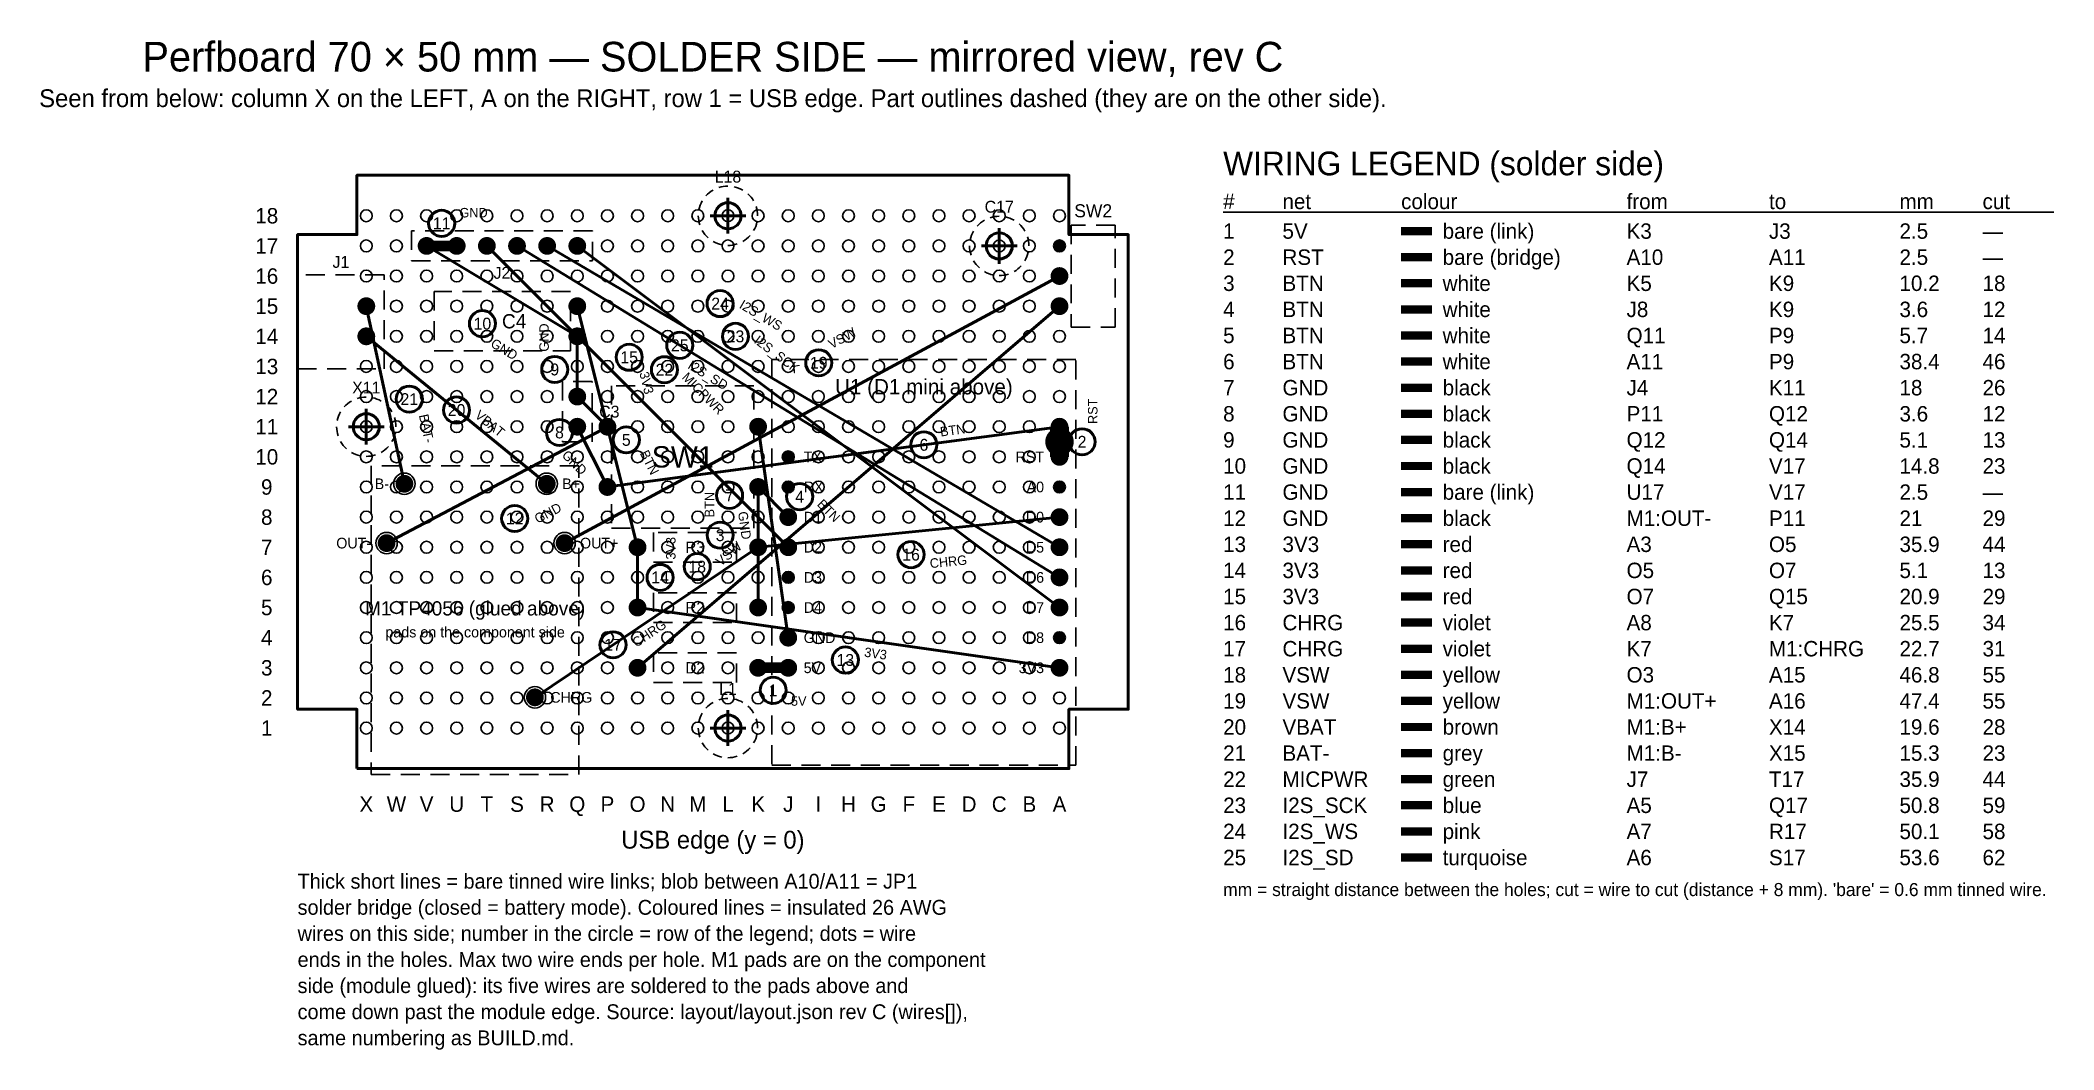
# Model space of a CAD drawing. Header units: millimetres. Extents: x -22 to 148, y -24 to 61.
import ezdxf
from ezdxf.enums import TextEntityAlignment as Align

# ---------------------------------------------------------------- set-up
doc = ezdxf.new("R2010")
doc.units = ezdxf.units.MM
doc.layers.add('board', color=7, linetype='Continuous', lineweight=50)
doc.layers.add('w-black', color=7, linetype='Continuous', lineweight=50)
for name, color, linetype, true_color in [('grid-labels', 252, 'Continuous', 0x969696), ('holes', 8, 'Continuous', 0x808080), ('leads', 252, 'Continuous', 0x969696), ('notes', 140, 'Continuous', 0x00aae6), ('outlines', 142, 'Continuous', 0x008cbe), ('pads', 30, 'Continuous', 0xff8c00), ('refdes', 140, 'Continuous', 0x00aae6), ('standoff', 191, 'Continuous', 0xc85adc)]:
    doc.layers.add(name, color=color, linetype=linetype, true_color=true_color)
for name, color, linetype, lineweight, true_color in [('w-bare', 31, 'Continuous', 50, 0xd7b978), ('w-blue', 150, 'Continuous', 50, 0x3c78ff), ('w-brown', 32, 'Continuous', 50, 0xa55f1e), ('w-green', 102, 'Continuous', 50, 0x00be3c), ('w-grey', 8, 'Continuous', 50, 0x808080), ('w-pink', 231, 'Continuous', 50, 0xff69b4), ('w-red', 20, 'Continuous', 50, 0xe62828), ('w-turquoise', 120, 'Continuous', 50, 0x00cdcd), ('w-violet', 213, 'Continuous', 50, 0xa546dc), ('w-white', 9, 'Continuous', 50, 0xb9b9b9), ('w-yellow', 40, 'Continuous', 50, 0xe6c800)]:
    doc.layers.add(name, color=color, linetype=linetype, lineweight=lineweight, true_color=true_color)

msp = doc.modelspace()

# ---------------------------------------------------------------- linework, layer by layer
at = {"layer": 'board'}
for p, q in [((36.27, 45.09), (36.27, 48.09)), ((34.77, 46.59), (37.77, 46.59)), ((59.13, 42.55), (59.13, 45.55)), ((57.63, 44.05), (60.63, 44.05)), ((5.79, 27.31), (5.79, 30.31)), ((4.29, 28.81), (7.29, 28.81)), ((34.77, 3.41), (37.77, 3.41)), ((36.27, 1.91), (36.27, 4.91))]:
    msp.add_line(p, q, dxfattribs=at)
msp.add_lwpolyline([(5, 0), (65, 0), (65, 5), (70, 5), (70, 45), (65, 45), (65, 50), (5, 50), (5, 45), (0, 45), (0, 5), (5, 5)], close=True, dxfattribs=at)
for centre in [(36.27, 46.59), (59.13, 44.05), (5.79, 28.81), (36.27, 3.41)]:
    msp.add_circle(centre, 1.1, dxfattribs=at)
at = {"layer": 'holes'}
for centre in [(5.79, 46.59), (8.33, 46.59), (10.87, 46.59), (13.41, 46.59), (15.95, 46.59), (18.49, 46.59), (21.03, 46.59), (23.57, 46.59), (26.11, 46.59), (28.65, 46.59), (31.19, 46.59), (33.73, 46.59), (36.27, 46.59), (38.81, 46.59), (41.35, 46.59), (43.89, 46.59), (46.43, 46.59), (48.97, 46.59), (51.51, 46.59), (54.05, 46.59), (56.59, 46.59), (59.13, 46.59), (61.67, 46.59), (64.21, 46.59), (5.79, 44.05), (8.33, 44.05), (10.87, 44.05), (13.41, 44.05), (15.95, 44.05), (18.49, 44.05), (21.03, 44.05), (23.57, 44.05), (26.11, 44.05), (28.65, 44.05), (31.19, 44.05), (33.73, 44.05), (36.27, 44.05), (38.81, 44.05), (41.35, 44.05), (43.89, 44.05), (46.43, 44.05), (48.97, 44.05), (51.51, 44.05), (54.05, 44.05), (56.59, 44.05), (59.13, 44.05), (61.67, 44.05), (64.21, 44.05), (5.79, 41.51), (8.33, 41.51), (10.87, 41.51), (13.41, 41.51), (15.95, 41.51), (18.49, 41.51), (21.03, 41.51), (23.57, 41.51), (26.11, 41.51), (28.65, 41.51), (31.19, 41.51), (33.73, 41.51), (36.27, 41.51), (38.81, 41.51), (41.35, 41.51), (43.89, 41.51), (46.43, 41.51), (48.97, 41.51), (51.51, 41.51), (54.05, 41.51), (56.59, 41.51), (59.13, 41.51), (61.67, 41.51), (64.21, 41.51), (5.79, 38.97), (8.33, 38.97), (10.87, 38.97), (13.41, 38.97), (15.95, 38.97), (18.49, 38.97), (21.03, 38.97), (23.57, 38.97), (26.11, 38.97), (28.65, 38.97), (31.19, 38.97), (33.73, 38.97), (36.27, 38.97), (38.81, 38.97), (41.35, 38.97), (43.89, 38.97), (46.43, 38.97), (48.97, 38.97), (51.51, 38.97), (54.05, 38.97), (56.59, 38.97), (59.13, 38.97), (61.67, 38.97), (64.21, 38.97), (5.79, 36.43), (8.33, 36.43), (10.87, 36.43), (13.41, 36.43), (15.95, 36.43), (18.49, 36.43), (21.03, 36.43), (23.57, 36.43), (26.11, 36.43), (28.65, 36.43), (31.19, 36.43), (33.73, 36.43), (36.27, 36.43), (38.81, 36.43), (41.35, 36.43), (43.89, 36.43), (46.43, 36.43), (48.97, 36.43), (51.51, 36.43), (54.05, 36.43), (56.59, 36.43), (59.13, 36.43), (61.67, 36.43), (64.21, 36.43), (5.79, 33.89), (8.33, 33.89), (10.87, 33.89), (13.41, 33.89), (15.95, 33.89), (18.49, 33.89), (21.03, 33.89), (23.57, 33.89), (26.11, 33.89), (28.65, 33.89), (31.19, 33.89), (33.73, 33.89), (36.27, 33.89), (38.81, 33.89), (41.35, 33.89), (43.89, 33.89), (46.43, 33.89), (48.97, 33.89), (51.51, 33.89), (54.05, 33.89), (56.59, 33.89), (59.13, 33.89), (61.67, 33.89), (64.21, 33.89), (5.79, 31.35), (8.33, 31.35), (10.87, 31.35), (13.41, 31.35), (15.95, 31.35), (18.49, 31.35), (21.03, 31.35), (23.57, 31.35), (26.11, 31.35), (28.65, 31.35), (31.19, 31.35), (33.73, 31.35), (36.27, 31.35), (38.81, 31.35), (41.35, 31.35), (43.89, 31.35), (46.43, 31.35), (48.97, 31.35), (51.51, 31.35), (54.05, 31.35), (56.59, 31.35), (59.13, 31.35), (61.67, 31.35), (64.21, 31.35), (5.79, 28.81), (8.33, 28.81), (10.87, 28.81), (13.41, 28.81), (15.95, 28.81), (18.49, 28.81), (21.03, 28.81), (23.57, 28.81), (26.11, 28.81), (28.65, 28.81), (31.19, 28.81), (33.73, 28.81), (36.27, 28.81), (38.81, 28.81), (41.35, 28.81), (43.89, 28.81), (46.43, 28.81), (48.97, 28.81), (51.51, 28.81), (54.05, 28.81), (56.59, 28.81), (59.13, 28.81), (61.67, 28.81), (64.21, 28.81), (5.79, 26.27), (8.33, 26.27), (10.87, 26.27), (13.41, 26.27), (15.95, 26.27), (18.49, 26.27), (21.03, 26.27), (23.57, 26.27), (26.11, 26.27), (28.65, 26.27), (31.19, 26.27), (33.73, 26.27), (36.27, 26.27), (38.81, 26.27), (41.35, 26.27), (43.89, 26.27), (46.43, 26.27), (48.97, 26.27), (51.51, 26.27), (54.05, 26.27), (56.59, 26.27), (59.13, 26.27), (61.67, 26.27), (64.21, 26.27), (5.79, 23.73), (8.33, 23.73), (10.87, 23.73), (13.41, 23.73), (15.95, 23.73), (18.49, 23.73), (21.03, 23.73), (23.57, 23.73), (26.11, 23.73), (28.65, 23.73), (31.19, 23.73), (33.73, 23.73), (36.27, 23.73), (38.81, 23.73), (41.35, 23.73), (43.89, 23.73), (46.43, 23.73), (48.97, 23.73), (51.51, 23.73), (54.05, 23.73), (56.59, 23.73), (59.13, 23.73), (61.67, 23.73), (64.21, 23.73), (5.79, 21.19), (8.33, 21.19), (10.87, 21.19), (13.41, 21.19), (15.95, 21.19), (18.49, 21.19), (21.03, 21.19), (23.57, 21.19), (26.11, 21.19), (28.65, 21.19), (31.19, 21.19), (33.73, 21.19), (36.27, 21.19), (38.81, 21.19), (41.35, 21.19), (43.89, 21.19), (46.43, 21.19), (48.97, 21.19), (51.51, 21.19), (54.05, 21.19), (56.59, 21.19), (59.13, 21.19), (61.67, 21.19), (64.21, 21.19), (5.79, 18.65), (8.33, 18.65), (10.87, 18.65), (13.41, 18.65), (15.95, 18.65), (18.49, 18.65), (21.03, 18.65), (23.57, 18.65), (26.11, 18.65), (28.65, 18.65), (31.19, 18.65), (33.73, 18.65), (36.27, 18.65), (38.81, 18.65), (41.35, 18.65), (43.89, 18.65), (46.43, 18.65), (48.97, 18.65), (51.51, 18.65), (54.05, 18.65), (56.59, 18.65), (59.13, 18.65), (61.67, 18.65), (64.21, 18.65), (5.79, 16.11), (8.33, 16.11), (10.87, 16.11), (13.41, 16.11), (15.95, 16.11), (18.49, 16.11), (21.03, 16.11), (23.57, 16.11), (26.11, 16.11), (28.65, 16.11), (31.19, 16.11), (33.73, 16.11), (36.27, 16.11), (38.81, 16.11), (41.35, 16.11), (43.89, 16.11), (46.43, 16.11), (48.97, 16.11), (51.51, 16.11), (54.05, 16.11), (56.59, 16.11), (59.13, 16.11), (61.67, 16.11), (64.21, 16.11), (5.79, 13.57), (8.33, 13.57), (10.87, 13.57), (13.41, 13.57), (15.95, 13.57), (18.49, 13.57), (21.03, 13.57), (23.57, 13.57), (26.11, 13.57), (28.65, 13.57), (31.19, 13.57), (33.73, 13.57), (36.27, 13.57), (38.81, 13.57), (41.35, 13.57), (43.89, 13.57), (46.43, 13.57), (48.97, 13.57), (51.51, 13.57), (54.05, 13.57), (56.59, 13.57), (59.13, 13.57), (61.67, 13.57), (64.21, 13.57), (5.79, 11.03), (8.33, 11.03), (10.87, 11.03), (13.41, 11.03), (15.95, 11.03), (18.49, 11.03), (21.03, 11.03), (23.57, 11.03), (26.11, 11.03), (28.65, 11.03), (31.19, 11.03), (33.73, 11.03), (36.27, 11.03), (38.81, 11.03), (41.35, 11.03), (43.89, 11.03), (46.43, 11.03), (48.97, 11.03), (51.51, 11.03), (54.05, 11.03), (56.59, 11.03), (59.13, 11.03), (61.67, 11.03), (64.21, 11.03), (5.79, 8.49), (8.33, 8.49), (10.87, 8.49), (13.41, 8.49), (15.95, 8.49), (18.49, 8.49), (21.03, 8.49), (23.57, 8.49), (26.11, 8.49), (28.65, 8.49), (31.19, 8.49), (33.73, 8.49), (36.27, 8.49), (38.81, 8.49), (41.35, 8.49), (43.89, 8.49), (46.43, 8.49), (48.97, 8.49), (51.51, 8.49), (54.05, 8.49), (56.59, 8.49), (59.13, 8.49), (61.67, 8.49), (64.21, 8.49), (5.79, 5.95), (8.33, 5.95), (10.87, 5.95), (13.41, 5.95), (15.95, 5.95), (18.49, 5.95), (21.03, 5.95), (23.57, 5.95), (26.11, 5.95), (28.65, 5.95), (31.19, 5.95), (33.73, 5.95), (36.27, 5.95), (38.81, 5.95), (41.35, 5.95), (43.89, 5.95), (46.43, 5.95), (48.97, 5.95), (51.51, 5.95), (54.05, 5.95), (56.59, 5.95), (59.13, 5.95), (61.67, 5.95), (64.21, 5.95), (5.79, 3.41), (8.33, 3.41), (10.87, 3.41), (13.41, 3.41), (15.95, 3.41), (18.49, 3.41), (21.03, 3.41), (23.57, 3.41), (26.11, 3.41), (28.65, 3.41), (31.19, 3.41), (33.73, 3.41), (36.27, 3.41), (38.81, 3.41), (41.35, 3.41), (43.89, 3.41), (46.43, 3.41), (48.97, 3.41), (51.51, 3.41), (54.05, 3.41), (56.59, 3.41), (59.13, 3.41), (61.67, 3.41), (64.21, 3.41)]:
    msp.add_circle(centre, 0.5, dxfattribs=at)
at = {"layer": 'leads', "const_width": 0.5}
for points in [[(10.62, 44.05, 1), (11.12, 44.05, 1)], [(13.16, 44.05, 1), (13.66, 44.05, 1)], [(15.7, 44.05, 1), (16.2, 44.05, 1)], [(18.24, 44.05, 1), (18.74, 44.05, 1)], [(20.78, 44.05, 1), (21.28, 44.05, 1)], [(23.32, 44.05, 1), (23.82, 44.05, 1)], [(63.96, 44.05, 1), (64.46, 44.05, 1)], [(63.96, 41.51, 1), (64.46, 41.51, 1)], [(5.54, 38.97, 1), (6.04, 38.97, 1)], [(23.32, 38.97, 1), (23.82, 38.97, 1)], [(63.96, 38.97, 1), (64.46, 38.97, 1)], [(5.54, 36.43, 1), (6.04, 36.43, 1)], [(23.32, 36.43, 1), (23.82, 36.43, 1)], [(23.32, 31.35, 1), (23.82, 31.35, 1)], [(23.32, 28.81, 1), (23.82, 28.81, 1)], [(25.86, 28.81, 1), (26.36, 28.81, 1)], [(38.56, 28.81, 1), (39.06, 28.81, 1)], [(63.96, 28.81, 1), (64.46, 28.81, 1)], [(41.1, 26.27, 1), (41.6, 26.27, 1)], [(63.96, 26.27, 1), (64.46, 26.27, 1)], [(63.96, 26.27, 1), (64.46, 26.27, 1)], [(25.86, 23.73, 1), (26.36, 23.73, 1)], [(38.56, 23.73, 1), (39.06, 23.73, 1)], [(41.1, 23.73, 1), (41.6, 23.73, 1)], [(63.96, 23.73, 1), (64.46, 23.73, 1)], [(41.1, 21.19, 1), (41.6, 21.19, 1)], [(63.96, 21.19, 1), (64.46, 21.19, 1)], [(28.4, 18.65, 1), (28.9, 18.65, 1)], [(38.56, 18.65, 1), (39.06, 18.65, 1)], [(41.1, 18.65, 1), (41.6, 18.65, 1)], [(63.96, 18.65, 1), (64.46, 18.65, 1)], [(41.1, 16.11, 1), (41.6, 16.11, 1)], [(63.96, 16.11, 1), (64.46, 16.11, 1)], [(28.4, 13.57, 1), (28.9, 13.57, 1)], [(38.56, 13.57, 1), (39.06, 13.57, 1)], [(41.1, 13.57, 1), (41.6, 13.57, 1)], [(63.96, 13.57, 1), (64.46, 13.57, 1)], [(41.1, 11.03, 1), (41.6, 11.03, 1)], [(63.96, 11.03, 1), (64.46, 11.03, 1)], [(28.4, 8.49, 1), (28.9, 8.49, 1)], [(38.56, 8.49, 1), (39.06, 8.49, 1)], [(41.1, 8.49, 1), (41.6, 8.49, 1)], [(63.96, 8.49, 1), (64.46, 8.49, 1)]]:
    msp.add_lwpolyline(points, format="xyb", close=True, dxfattribs=at)
at = {"layer": 'notes'}
msp.add_line((78, 46.9), (148, 46.9), dxfattribs=at)
at = {"layer": 'outlines'}
for p, q in [((9.84, 45.32), (9.6, 45.32)), ((9.6, 45.32), (9.6, 43.72)), ((12.34, 45.32), (10.74, 45.32)), ((14.84, 45.32), (13.24, 45.32)), ((17.34, 45.32), (15.74, 45.32)), ((19.84, 45.32), (18.24, 45.32)), ((22.34, 45.32), (20.74, 45.32)), ((24.84, 45.32), (23.24, 45.32)), ((24.84, 45.28), (24.84, 45.32)), ((24.84, 42.78), (24.84, 44.38)), ((66.4, 45.81), (65.2, 45.81)), ((65.2, 45.81), (65.2, 44.21)), ((68.9, 45.81), (67.3, 45.81)), ((68.9, 44.71), (68.9, 45.81)), ((9.6, 42.82), (9.6, 42.78)), ((9.6, 42.78), (11.2, 42.78)), ((12.1, 42.78), (13.7, 42.78)), ((14.6, 42.78), (16.2, 42.78)), ((17.1, 42.78), (18.7, 42.78)), ((19.6, 42.78), (21.2, 42.78)), ((22.1, 42.78), (23.7, 42.78)), ((24.6, 42.78), (24.84, 42.78)), ((65.2, 43.31), (65.2, 41.71)), ((68.9, 42.21), (68.9, 43.81)), ((0, 41.6), (0, 40)), ((2.3, 41.6), (0.7, 41.6)), ((4.8, 41.6), (3.2, 41.6)), ((7.3, 41.6), (5.7, 41.6)), ((7.3, 41.2), (7.3, 41.6)), ((65.2, 40.81), (65.2, 39.21)), ((68.9, 39.71), (68.9, 41.31)), ((0, 39.1), (0, 37.5)), ((7.3, 38.7), (7.3, 40.3)), ((13, 40.2), (11.5, 40.2)), ((11.5, 40.2), (11.5, 38.6)), ((15.5, 40.2), (13.9, 40.2)), ((18, 40.2), (16.4, 40.2)), ((20.5, 40.2), (18.9, 40.2)), ((23, 40.2), (21.4, 40.2)), ((23, 37.7), (23, 39.3)), ((7.3, 36.2), (7.3, 37.8)), ((11.5, 37.7), (11.5, 36.1)), ((65.2, 38.31), (65.2, 37.21)), ((68.9, 37.21), (68.9, 38.81)), ((0, 36.6), (0, 35)), ((23, 35.2), (23, 36.8)), ((65.2, 37.21), (66.8, 37.21)), ((67.7, 37.21), (68.9, 37.21)), ((0, 34.1), (0, 33.7)), ((7.3, 33.7), (7.3, 35.3)), ((11.5, 35.2), (13.1, 35.2)), ((14, 35.2), (15.6, 35.2)), ((16.5, 35.2), (18.1, 35.2)), ((19, 35.2), (20.6, 35.2)), ((21.5, 35.2), (23, 35.2)), ((40.58, 34.48), (39.98, 34.48)), ((39.98, 34.48), (39.98, 32.88)), ((43.08, 34.48), (41.48, 34.48)), ((45.58, 34.48), (43.98, 34.48)), ((48.08, 34.48), (46.48, 34.48)), ((50.58, 34.48), (48.98, 34.48)), ((53.08, 34.48), (51.48, 34.48)), ((55.58, 34.48), (53.98, 34.48)), ((58.08, 34.48), (56.48, 34.48)), ((60.58, 34.48), (58.98, 34.48)), ((63.08, 34.48), (61.48, 34.48)), ((65.58, 34.48), (63.98, 34.48)), ((65.58, 32.78), (65.58, 34.38)), ((0, 33.7), (1.6, 33.7)), ((2.5, 33.7), (4.1, 33.7)), ((5, 33.7), (6.6, 33.7)), ((22.32, 32.62), (22.32, 31.02)), ((24.82, 32.62), (23.22, 32.62)), ((24.82, 32.54), (24.82, 32.62)), ((26.46, 32.27), (26.46, 30.67)), ((28.46, 32.27), (26.86, 32.27)), ((30.96, 32.27), (29.36, 32.27)), ((33.46, 32.27), (31.86, 32.27)), ((35.96, 32.27), (34.36, 32.27)), ((38.46, 32.27), (36.86, 32.27)), ((24.82, 30.04), (24.82, 31.64)), ((38.46, 30.27), (38.46, 31.87)), ((39.98, 31.98), (39.98, 30.38)), ((65.58, 30.28), (65.58, 31.88)), ((22.32, 30.12), (22.32, 28.52)), ((24.82, 27.54), (24.82, 29.14)), ((26.46, 29.77), (26.46, 28.17)), ((38.46, 27.77), (38.46, 29.37)), ((39.98, 29.48), (39.98, 27.88)), ((65.58, 27.78), (65.58, 29.38)), ((22.32, 27.62), (22.32, 27.54)), ((22.32, 27.54), (23.92, 27.54)), ((26.46, 27.27), (26.46, 25.67)), ((6.21, 25.5), (6.21, 23.9)), ((8.71, 25.5), (7.11, 25.5)), ((11.21, 25.5), (9.61, 25.5)), ((13.71, 25.5), (12.11, 25.5)), ((16.21, 25.5), (14.61, 25.5)), ((18.71, 25.5), (17.11, 25.5)), ((21.21, 25.5), (19.61, 25.5)), ((23.71, 25.5), (22.11, 25.5)), ((23.71, 24.5), (23.71, 25.5)), ((38.46, 25.27), (38.46, 26.87)), ((39.98, 26.98), (39.98, 25.38)), ((65.58, 25.28), (65.58, 26.88)), ((26.46, 24.77), (26.46, 23.17)), ((38.46, 22.77), (38.46, 24.37)), ((39.98, 24.48), (39.98, 22.88)), ((65.58, 22.78), (65.58, 24.38)), ((6.21, 23), (6.21, 21.4)), ((23.71, 22), (23.71, 23.6)), ((26.46, 22.27), (26.46, 20.67)), ((6.21, 20.5), (6.21, 18.9)), ((23.71, 19.5), (23.71, 21.1)), ((38.46, 20.27), (38.46, 21.87)), ((39.98, 21.98), (39.98, 20.38)), ((65.58, 20.28), (65.58, 21.88)), ((26.46, 20.27), (28.06, 20.27)), ((28.96, 20.27), (30.56, 20.27)), ((30, 19.9), (30, 18.3)), ((32, 19.9), (30.4, 19.9)), ((31.46, 20.27), (33.06, 20.27)), ((34.5, 19.9), (32.9, 19.9)), ((33.96, 20.27), (35.56, 20.27)), ((37, 19.9), (35.4, 19.9)), ((36.46, 20.27), (38.06, 20.27)), ((37, 17.4), (37, 19)), ((39.98, 19.48), (39.98, 17.88)), ((65.58, 17.78), (65.58, 19.38)), ((6.21, 18), (6.21, 16.4)), ((23.71, 17), (23.71, 18.6)), ((30, 17.4), (31.6, 17.4)), ((32.5, 17.4), (34.1, 17.4)), ((35, 17.4), (36.6, 17.4)), ((39.98, 16.98), (39.98, 15.38)), ((6.21, 15.5), (6.21, 13.9)), ((23.71, 14.5), (23.71, 16.1)), ((65.58, 15.28), (65.58, 16.88)), ((23.71, 12), (23.71, 13.6)), ((30, 14.82), (30, 13.22)), ((32, 14.82), (30.4, 14.82)), ((34.5, 14.82), (32.9, 14.82)), ((37, 14.82), (35.4, 14.82)), ((37, 12.32), (37, 13.92)), ((39.98, 14.48), (39.98, 12.88)), ((65.58, 12.78), (65.58, 14.38)), ((6.21, 13), (6.21, 11.4)), ((30, 12.32), (31.6, 12.32)), ((32.5, 12.32), (34.1, 12.32)), ((35, 12.32), (36.6, 12.32)), ((39.98, 11.98), (39.98, 10.38)), ((65.58, 10.28), (65.58, 11.88)), ((6.21, 10.5), (6.21, 8.9)), ((23.71, 9.5), (23.71, 11.1)), ((23.71, 7), (23.71, 8.6)), ((30, 9.74), (30, 8.14)), ((32, 9.74), (30.4, 9.74)), ((34.5, 9.74), (32.9, 9.74)), ((37, 9.74), (35.4, 9.74)), ((37, 7.24), (37, 8.84)), ((39.98, 9.48), (39.98, 7.88)), ((65.58, 7.78), (65.58, 9.38)), ((6.21, 8), (6.21, 6.4)), ((30, 7.24), (31.6, 7.24)), ((32.5, 7.24), (34.1, 7.24)), ((35, 7.24), (36.6, 7.24)), ((39.98, 6.98), (39.98, 5.38)), ((65.58, 5.28), (65.58, 6.88)), ((6.21, 5.5), (6.21, 3.9)), ((23.71, 4.5), (23.71, 6.1)), ((23.71, 2), (23.71, 3.6)), ((39.98, 4.48), (39.98, 2.88)), ((65.58, 2.78), (65.58, 4.38)), ((6.21, 3), (6.21, 1.4)), ((39.98, 1.98), (39.98, 0.38)), ((65.58, 0.28), (65.58, 1.88)), ((6.21, 0.5), (6.21, -0.5)), ((23.71, -0.5), (23.71, 1.1)), ((39.98, 0.28), (41.58, 0.28)), ((42.48, 0.28), (44.08, 0.28)), ((44.98, 0.28), (46.58, 0.28)), ((47.48, 0.28), (49.08, 0.28)), ((49.98, 0.28), (51.58, 0.28)), ((52.48, 0.28), (54.08, 0.28)), ((54.98, 0.28), (56.58, 0.28)), ((57.48, 0.28), (59.08, 0.28)), ((59.98, 0.28), (61.58, 0.28)), ((62.48, 0.28), (64.08, 0.28)), ((64.98, 0.28), (65.58, 0.28)), ((6.21, -0.5), (7.81, -0.5)), ((8.71, -0.5), (10.31, -0.5)), ((11.21, -0.5), (12.81, -0.5)), ((13.71, -0.5), (15.31, -0.5)), ((16.21, -0.5), (17.81, -0.5)), ((18.71, -0.5), (20.31, -0.5)), ((21.21, -0.5), (22.81, -0.5))]:
    msp.add_line(p, q, dxfattribs=at)
at = {"layer": 'pads'}
for centre in [(9, 24), (21, 24), (7.5, 19), (22.5, 19), (20, 6)]:
    msp.add_circle(centre, 0.9, dxfattribs=at)
at = {"layer": 'standoff'}
for centre, start, end in [((36.27, 46.59), 150, 168), ((36.27, 46.59), 120, 138), ((36.27, 46.59), 90, 108), ((36.27, 46.59), 60, 78), ((36.27, 46.59), 30, 48), ((36.27, 46.59), 180, 198), ((36.27, 46.59), 330, 348), ((36.27, 46.59), 0, 18), ((59.13, 44.05), 120, 138), ((59.13, 44.05), 90, 108), ((59.13, 44.05), 60, 78), ((59.13, 44.05), 30, 48), ((36.27, 46.59), 210, 228), ((36.27, 46.59), 240, 258), ((36.27, 46.59), 270, 288), ((36.27, 46.59), 300, 318), ((59.13, 44.05), 150, 168), ((59.13, 44.05), 0, 18), ((59.13, 44.05), 180, 198), ((59.13, 44.05), 210, 228), ((59.13, 44.05), 330, 348), ((59.13, 44.05), 240, 258), ((59.13, 44.05), 270, 288), ((59.13, 44.05), 300, 318), ((5.79, 28.81), 120, 138), ((5.79, 28.81), 90, 108), ((5.79, 28.81), 60, 78), ((5.79, 28.81), 30, 48), ((5.79, 28.81), 150, 168), ((5.79, 28.81), 0, 18), ((5.79, 28.81), 180, 198), ((5.79, 28.81), 210, 228), ((5.79, 28.81), 330, 348), ((5.79, 28.81), 240, 258), ((5.79, 28.81), 270, 288), ((5.79, 28.81), 300, 318), ((36.27, 3.41), 120, 138), ((36.27, 3.41), 90, 108), ((36.27, 3.41), 60, 78), ((36.27, 3.41), 30, 48), ((36.27, 3.41), 180, 198), ((36.27, 3.41), 150, 168), ((36.27, 3.41), 0, 18), ((36.27, 3.41), 210, 228), ((36.27, 3.41), 300, 318), ((36.27, 3.41), 330, 348), ((36.27, 3.41), 240, 258), ((36.27, 3.41), 270, 288)]:
    msp.add_arc(centre, 2.5, start, end, dxfattribs=at)
at = {"layer": 'w-bare'}
for points, const_width in [([(10.495, 44.05, 1), (11.245, 44.05, 1)], 0.75), ([(13.035, 44.05, 1), (13.785, 44.05, 1)], 0.75), ([(63.835, 28.81, 1), (64.585, 28.81, 1)], 0.75), ([(63.61, 27.54, 1), (64.81, 27.54, 1)], 1.2), ([(63.835, 26.27, 1), (64.585, 26.27, 1)], 0.75), ([(38.435, 8.49, 1), (39.185, 8.49, 1)], 0.75), ([(40.975, 8.49, 1), (41.725, 8.49, 1)], 0.75)]:
    msp.add_lwpolyline(points, format="xyb", close=True, dxfattribs=dict(at, const_width=const_width))
for points, const_width in [([(13.41, 44.05), (10.87, 44.05)], 0.9), ([(93, 45.3), (95.6, 45.3)], 0.7), ([(93, 43.1), (95.6, 43.1)], 0.7), ([(64.21, 26.27), (64.21, 28.81)], 1.6), ([(93, 23.3), (95.6, 23.3)], 0.7), ([(38.81, 8.49), (41.35, 8.49)], 0.9)]:
    msp.add_lwpolyline(points, dxfattribs=dict(at, const_width=const_width))
for centre in [(12.14, 45.95), (66.11, 27.54), (40.08, 6.59)]:
    msp.add_circle(centre, 1.1, dxfattribs=at)
at = {"layer": 'w-black'}
for p, q in [((23.57, 36.43), (10.87, 44.05)), ((23.57, 31.35), (23.57, 36.43)), ((26.11, 28.81), (23.57, 31.35)), ((7.5, 19), (26.11, 28.81)), ((41.35, 11.03), (38.81, 28.81))]:
    msp.add_line(p, q, dxfattribs=at)
at = {"layer": 'w-black', "const_width": 0.75}
for points in [[(10.495, 44.05, 1), (11.245, 44.05, 1)], [(23.195, 36.43, 1), (23.945, 36.43, 1)], [(23.195, 36.43, 1), (23.945, 36.43, 1)], [(23.195, 31.35, 1), (23.945, 31.35, 1)], [(23.195, 31.35, 1), (23.945, 31.35, 1)], [(25.735, 28.81, 1), (26.485, 28.81, 1)], [(25.735, 28.81, 1), (26.485, 28.81, 1)], [(38.435, 28.81, 1), (39.185, 28.81, 1)], [(7.125, 19, 1), (7.875, 19, 1)], [(40.975, 11.03, 1), (41.725, 11.03, 1)]]:
    msp.add_lwpolyline(points, format="xyb", close=True, dxfattribs=at)
at = {"layer": 'w-black', "const_width": 0.7}
for points in [[(93, 32.1), (95.6, 32.1)], [(93, 29.9), (95.6, 29.9)], [(93, 27.7), (95.6, 27.7)], [(93, 25.5), (95.6, 25.5)], [(93, 21.1), (95.6, 21.1)]]:
    msp.add_lwpolyline(points, dxfattribs=at)
at = {"layer": 'w-black'}
for centre in [(15.574, 37.496), (21.67, 33.636), (22.069, 28.325), (36.404, 23.023), (18.297, 21.074)]:
    msp.add_circle(centre, 1.1, dxfattribs=at)
at = {"layer": 'w-blue'}
msp.add_line((64.21, 13.57), (23.57, 44.05), dxfattribs=at)
at = {"layer": 'w-blue', "const_width": 0.75}
for points in [[(23.195, 44.05, 1), (23.945, 44.05, 1)], [(63.835, 13.57, 1), (64.585, 13.57, 1)]]:
    msp.add_lwpolyline(points, format="xyb", close=True, dxfattribs=at)
at = {"layer": 'w-blue', "const_width": 0.7}
msp.add_lwpolyline([(93, -3.1), (95.6, -3.1)], dxfattribs=at)
at = {"layer": 'w-blue'}
msp.add_circle((36.902, 36.426), 1.1, dxfattribs=at)
at = {"layer": 'w-brown'}
msp.add_line((21, 24), (5.79, 36.43), dxfattribs=at)
at = {"layer": 'w-brown', "const_width": 0.75}
for points in [[(5.415, 36.43, 1), (6.165, 36.43, 1)], [(20.625, 24, 1), (21.375, 24, 1)]]:
    msp.add_lwpolyline(points, format="xyb", close=True, dxfattribs=at)
at = {"layer": 'w-brown', "const_width": 0.7}
msp.add_lwpolyline([(93, 3.5), (95.6, 3.5)], dxfattribs=at)
at = {"layer": 'w-brown'}
msp.add_circle((13.395, 30.215), 1.1, dxfattribs=at)
at = {"layer": 'w-green'}
msp.add_line((41.35, 18.65), (15.95, 44.05), dxfattribs=at)
at = {"layer": 'w-green', "const_width": 0.75}
for points in [[(15.575, 44.05, 1), (16.325, 44.05, 1)], [(40.975, 18.65, 1), (41.725, 18.65, 1)]]:
    msp.add_lwpolyline(points, format="xyb", close=True, dxfattribs=at)
at = {"layer": 'w-green', "const_width": 0.7}
msp.add_lwpolyline([(93, -0.9), (95.6, -0.9)], dxfattribs=at)
at = {"layer": 'w-green'}
msp.add_circle((30.913, 33.613), 1.1, dxfattribs=at)
at = {"layer": 'w-grey'}
msp.add_line((9, 24), (5.79, 38.97), dxfattribs=at)
at = {"layer": 'w-grey', "const_width": 0.75}
for points in [[(5.415, 38.97, 1), (6.165, 38.97, 1)], [(8.625, 24, 1), (9.375, 24, 1)]]:
    msp.add_lwpolyline(points, format="xyb", close=True, dxfattribs=at)
at = {"layer": 'w-grey', "const_width": 0.7}
msp.add_lwpolyline([(93, 1.3), (95.6, 1.3)], dxfattribs=at)
at = {"layer": 'w-grey'}
msp.add_circle((9.413, 31.135), 1.1, dxfattribs=at)
at = {"layer": 'w-pink'}
msp.add_line((64.21, 18.65), (21.03, 44.05), dxfattribs=at)
at = {"layer": 'w-pink', "const_width": 0.75}
for points in [[(20.655, 44.05, 1), (21.405, 44.05, 1)], [(63.835, 18.65, 1), (64.585, 18.65, 1)]]:
    msp.add_lwpolyline(points, format="xyb", close=True, dxfattribs=at)
at = {"layer": 'w-pink', "const_width": 0.7}
msp.add_lwpolyline([(93, -5.3), (95.6, -5.3)], dxfattribs=at)
at = {"layer": 'w-pink'}
msp.add_circle((35.606, 39.188), 1.1, dxfattribs=at)
at = {"layer": 'w-red'}
for p, q in [((28.65, 18.65), (23.57, 38.97)), ((28.65, 13.57), (28.65, 18.65)), ((64.21, 8.49), (28.65, 13.57))]:
    msp.add_line(p, q, dxfattribs=at)
at = {"layer": 'w-red', "const_width": 0.75}
for points in [[(23.195, 38.97, 1), (23.945, 38.97, 1)], [(28.275, 18.65, 1), (29.025, 18.65, 1)], [(28.275, 18.65, 1), (29.025, 18.65, 1)], [(28.275, 13.57, 1), (29.025, 13.57, 1)], [(28.275, 13.57, 1), (29.025, 13.57, 1)], [(63.835, 8.49, 1), (64.585, 8.49, 1)]]:
    msp.add_lwpolyline(points, format="xyb", close=True, dxfattribs=at)
at = {"layer": 'w-red', "const_width": 0.7}
for points in [[(93, 18.9), (95.6, 18.9)], [(93, 16.7), (95.6, 16.7)], [(93, 14.5), (95.6, 14.5)]]:
    msp.add_lwpolyline(points, dxfattribs=at)
at = {"layer": 'w-red'}
for centre in [(27.944, 34.666), (30.55, 16.11), (46.161, 9.149)]:
    msp.add_circle(centre, 1.1, dxfattribs=at)
at = {"layer": 'w-turquoise'}
msp.add_line((64.21, 16.11), (18.49, 44.05), dxfattribs=at)
at = {"layer": 'w-turquoise', "const_width": 0.75}
for points in [[(18.115, 44.05, 1), (18.865, 44.05, 1)], [(63.835, 16.11, 1), (64.585, 16.11, 1)]]:
    msp.add_lwpolyline(points, format="xyb", close=True, dxfattribs=at)
at = {"layer": 'w-turquoise', "const_width": 0.7}
msp.add_lwpolyline([(93, -7.5), (95.6, -7.5)], dxfattribs=at)
at = {"layer": 'w-turquoise'}
msp.add_circle((32.206, 35.668), 1.1, dxfattribs=at)
at = {"layer": 'w-violet'}
for p, q in [((64.21, 21.19), (38.81, 18.65)), ((38.81, 18.65), (20, 6))]:
    msp.add_line(p, q, dxfattribs=at)
at = {"layer": 'w-violet', "const_width": 0.75}
for points in [[(63.835, 21.19, 1), (64.585, 21.19, 1)], [(38.435, 18.65, 1), (39.185, 18.65, 1)], [(38.435, 18.65, 1), (39.185, 18.65, 1)], [(19.625, 6, 1), (20.375, 6, 1)]]:
    msp.add_lwpolyline(points, format="xyb", close=True, dxfattribs=at)
at = {"layer": 'w-violet', "const_width": 0.7}
for points in [[(93, 12.3), (95.6, 12.3)], [(93, 10.1), (95.6, 10.1)]]:
    msp.add_lwpolyline(points, dxfattribs=at)
at = {"layer": 'w-violet'}
for centre in [(51.699, 18.029), (26.584, 10.428)]:
    msp.add_circle(centre, 1.1, dxfattribs=at)
at = {"layer": 'w-white'}
for p, q in [((23.57, 28.81), (26.11, 23.73)), ((64.21, 28.81), (26.11, 23.73)), ((38.81, 13.57), (38.81, 23.73)), ((41.35, 21.19), (38.81, 23.73))]:
    msp.add_line(p, q, dxfattribs=at)
at = {"layer": 'w-white', "const_width": 0.7}
for points in [[(93, 40.9), (95.6, 40.9)], [(93, 38.7), (95.6, 38.7)], [(93, 36.5), (95.6, 36.5)], [(93, 34.3), (95.6, 34.3)]]:
    msp.add_lwpolyline(points, dxfattribs=at)
at = {"layer": 'w-white', "const_width": 0.75}
for points in [[(23.195, 28.81, 1), (23.945, 28.81, 1)], [(63.835, 28.81, 1), (64.585, 28.81, 1)], [(25.735, 23.73, 1), (26.485, 23.73, 1)], [(25.735, 23.73, 1), (26.485, 23.73, 1)], [(38.435, 23.73, 1), (39.185, 23.73, 1)], [(38.435, 23.73, 1), (39.185, 23.73, 1)], [(40.975, 21.19, 1), (41.725, 21.19, 1)], [(38.435, 13.57, 1), (39.185, 13.57, 1)]]:
    msp.add_lwpolyline(points, format="xyb", close=True, dxfattribs=at)
at = {"layer": 'w-white'}
for centre in [(27.702, 27.701), (52.78, 27.286), (42.313, 22.915), (35.61, 19.666)]:
    msp.add_circle(centre, 1.1, dxfattribs=at)
at = {"layer": 'w-yellow'}
for p, q in [((22.5, 19), (64.21, 41.51)), ((28.65, 8.49), (64.21, 38.97))]:
    msp.add_line(p, q, dxfattribs=at)
at = {"layer": 'w-yellow', "const_width": 0.75}
for points in [[(63.835, 41.51, 1), (64.585, 41.51, 1)], [(63.835, 38.97, 1), (64.585, 38.97, 1)], [(22.125, 19, 1), (22.875, 19, 1)], [(28.275, 8.49, 1), (29.025, 8.49, 1)]]:
    msp.add_lwpolyline(points, format="xyb", close=True, dxfattribs=at)
at = {"layer": 'w-yellow', "const_width": 0.7}
for points in [[(93, 7.9), (95.6, 7.9)], [(93, 5.7), (95.6, 5.7)]]:
    msp.add_lwpolyline(points, dxfattribs=at)
at = {"layer": 'w-yellow'}
for centre in [(43.921, 34.197), (33.679, 17.016)]:
    msp.add_circle(centre, 1.1, dxfattribs=at)

# ---------------------------------------------------------------- texts
at = {"layer": 'grid-labels'}
for s, p in [('18', (-2.6, 46.59)), ('17', (-2.6, 44.05)), ('16', (-2.6, 41.51)), ('15', (-2.6, 38.97)), ('14', (-2.6, 36.43)), ('13', (-2.6, 33.89)), ('12', (-2.6, 31.35)), ('11', (-2.6, 28.81)), ('10', (-2.6, 26.27)), ('9', (-2.6, 23.73)), ('8', (-2.6, 21.19)), ('7', (-2.6, 18.65)), ('6', (-2.6, 16.11)), ('5', (-2.6, 13.57)), ('4', (-2.6, 11.03)), ('3', (-2.6, 8.49)), ('2', (-2.6, 5.95)), ('1', (-2.6, 3.41)), ('X', (5.79, -3)), ('W', (8.33, -3)), ('V', (10.87, -3)), ('U', (13.41, -3)), ('T', (15.95, -3)), ('S', (18.49, -3)), ('R', (21.03, -3)), ('Q', (23.57, -3)), ('P', (26.11, -3)), ('O', (28.65, -3)), ('N', (31.19, -3)), ('M', (33.73, -3)), ('L', (36.27, -3)), ('K', (38.81, -3)), ('J', (41.35, -3)), ('I', (43.89, -3)), ('H', (46.43, -3)), ('G', (48.97, -3)), ('F', (51.51, -3)), ('E', (54.05, -3)), ('D', (56.59, -3)), ('C', (59.13, -3)), ('B', (61.67, -3)), ('A', (64.21, -3))]:
    msp.add_text(s, height=1.3, dxfattribs=at).set_placement(p, align=Align.MIDDLE_CENTER)
at = {"layer": 'leads'}
for s, p in [('TX', (42.65, 26.27)), ('RX', (42.65, 23.73)), ('D1', (42.65, 21.19)), ('D2', (42.65, 18.65)), ('D3', (42.65, 16.11)), ('D4', (42.65, 13.57)), ('GND', (42.65, 11.03)), ('5V', (42.65, 8.49))]:
    msp.add_text(s, height=0.9, dxfattribs=at).set_placement(p, align=Align.MIDDLE_LEFT)
for s, p in [('RST', (62.91, 26.27)), ('A0', (62.91, 23.73)), ('D0', (62.91, 21.19)), ('D5', (62.91, 18.65)), ('D6', (62.91, 16.11)), ('D7', (62.91, 13.57)), ('D8', (62.91, 11.03)), ('3V3', (62.91, 8.49))]:
    msp.add_text(s, height=0.9, dxfattribs=at).set_placement(p, align=Align.MIDDLE_RIGHT)
at = {"layer": 'notes'}
for s, height, p in [('Perfboard 70 × 50 mm — SOLDER SIDE — mirrored view, rev C', 2.5, (35, 60)), ('Seen from below: column X on the LEFT, A on the RIGHT, row 1 = USB edge. Part outlines dashed (they are on the other side).', 1.5, (35, 56.5)), ('USB edge (y = 0)', 1.5, (35, -6))]:
    msp.add_text(s, height=height, dxfattribs=at).set_placement(p, align=Align.MIDDLE_CENTER)
for s, height, p in [('WIRING LEGEND (solder side)', 2, (78, 51)), ('#', 1.3, (78, 47.8)), ('net', 1.3, (83, 47.8)), ('colour', 1.3, (93, 47.8)), ('from', 1.3, (112, 47.8)), ('to', 1.3, (124, 47.8)), ('mm', 1.3, (135, 47.8)), ('cut', 1.3, (142, 47.8)), ('1', 1.3, (78, 45.3)), ('5V', 1.3, (83, 45.3)), ('bare (link)', 1.3, (96.5, 45.3)), ('K3', 1.3, (112, 45.3)), ('J3', 1.3, (124, 45.3)), ('2.5', 1.3, (135, 45.3)), ('—', 1.3, (142, 45.3)), ('2', 1.3, (78, 43.1)), ('RST', 1.3, (83, 43.1)), ('bare (bridge)', 1.3, (96.5, 43.1)), ('A10', 1.3, (112, 43.1)), ('A11', 1.3, (124, 43.1)), ('2.5', 1.3, (135, 43.1)), ('—', 1.3, (142, 43.1)), ('3', 1.3, (78, 40.9)), ('BTN', 1.3, (83, 40.9)), ('white', 1.3, (96.5, 40.9)), ('K5', 1.3, (112, 40.9)), ('K9', 1.3, (124, 40.9)), ('10.2', 1.3, (135, 40.9)), ('18', 1.3, (142, 40.9)), ('4', 1.3, (78, 38.7)), ('BTN', 1.3, (83, 38.7)), ('white', 1.3, (96.5, 38.7)), ('J8', 1.3, (112, 38.7)), ('K9', 1.3, (124, 38.7)), ('3.6', 1.3, (135, 38.7)), ('12', 1.3, (142, 38.7)), ('5', 1.3, (78, 36.5)), ('BTN', 1.3, (83, 36.5)), ('white', 1.3, (96.5, 36.5)), ('Q11', 1.3, (112, 36.5)), ('P9', 1.3, (124, 36.5)), ('5.7', 1.3, (135, 36.5)), ('14', 1.3, (142, 36.5)), ('6', 1.3, (78, 34.3)), ('BTN', 1.3, (83, 34.3)), ('white', 1.3, (96.5, 34.3)), ('A11', 1.3, (112, 34.3)), ('P9', 1.3, (124, 34.3)), ('38.4', 1.3, (135, 34.3)), ('46', 1.3, (142, 34.3)), ('7', 1.3, (78, 32.1)), ('GND', 1.3, (83, 32.1)), ('black', 1.3, (96.5, 32.1)), ('J4', 1.3, (112, 32.1)), ('K11', 1.3, (124, 32.1)), ('18', 1.3, (135, 32.1)), ('26', 1.3, (142, 32.1)), ('8', 1.3, (78, 29.9)), ('GND', 1.3, (83, 29.9)), ('black', 1.3, (96.5, 29.9)), ('P11', 1.3, (112, 29.9)), ('Q12', 1.3, (124, 29.9)), ('3.6', 1.3, (135, 29.9)), ('12', 1.3, (142, 29.9)), ('9', 1.3, (78, 27.7)), ('GND', 1.3, (83, 27.7)), ('black', 1.3, (96.5, 27.7)), ('Q12', 1.3, (112, 27.7)), ('Q14', 1.3, (124, 27.7)), ('5.1', 1.3, (135, 27.7)), ('13', 1.3, (142, 27.7)), ('10', 1.3, (78, 25.5)), ('GND', 1.3, (83, 25.5)), ('black', 1.3, (96.5, 25.5)), ('Q14', 1.3, (112, 25.5)), ('V17', 1.3, (124, 25.5)), ('14.8', 1.3, (135, 25.5)), ('23', 1.3, (142, 25.5)), ('11', 1.3, (78, 23.3)), ('GND', 1.3, (83, 23.3)), ('bare (link)', 1.3, (96.5, 23.3)), ('U17', 1.3, (112, 23.3)), ('V17', 1.3, (124, 23.3)), ('2.5', 1.3, (135, 23.3)), ('—', 1.3, (142, 23.3)), ('12', 1.3, (78, 21.1)), ('GND', 1.3, (83, 21.1)), ('black', 1.3, (96.5, 21.1)), ('M1:OUT-', 1.3, (112, 21.1)), ('P11', 1.3, (124, 21.1)), ('21', 1.3, (135, 21.1)), ('29', 1.3, (142, 21.1)), ('13', 1.3, (78, 18.9)), ('3V3', 1.3, (83, 18.9)), ('red', 1.3, (96.5, 18.9)), ('A3', 1.3, (112, 18.9)), ('O5', 1.3, (124, 18.9)), ('35.9', 1.3, (135, 18.9)), ('44', 1.3, (142, 18.9)), ('14', 1.3, (78, 16.7)), ('3V3', 1.3, (83, 16.7)), ('red', 1.3, (96.5, 16.7)), ('O5', 1.3, (112, 16.7)), ('O7', 1.3, (124, 16.7)), ('5.1', 1.3, (135, 16.7)), ('13', 1.3, (142, 16.7)), ('15', 1.3, (78, 14.5)), ('3V3', 1.3, (83, 14.5)), ('red', 1.3, (96.5, 14.5)), ('O7', 1.3, (112, 14.5)), ('Q15', 1.3, (124, 14.5)), ('20.9', 1.3, (135, 14.5)), ('29', 1.3, (142, 14.5)), ('16', 1.3, (78, 12.3)), ('CHRG', 1.3, (83, 12.3)), ('violet', 1.3, (96.5, 12.3)), ('A8', 1.3, (112, 12.3)), ('K7', 1.3, (124, 12.3)), ('25.5', 1.3, (135, 12.3)), ('34', 1.3, (142, 12.3)), ('17', 1.3, (78, 10.1)), ('CHRG', 1.3, (83, 10.1)), ('violet', 1.3, (96.5, 10.1)), ('K7', 1.3, (112, 10.1)), ('M1:CHRG', 1.3, (124, 10.1)), ('22.7', 1.3, (135, 10.1)), ('31', 1.3, (142, 10.1)), ('18', 1.3, (78, 7.9)), ('VSW', 1.3, (83, 7.9)), ('yellow', 1.3, (96.5, 7.9)), ('O3', 1.3, (112, 7.9)), ('A15', 1.3, (124, 7.9)), ('46.8', 1.3, (135, 7.9)), ('55', 1.3, (142, 7.9)), ('19', 1.3, (78, 5.7)), ('VSW', 1.3, (83, 5.7)), ('yellow', 1.3, (96.5, 5.7)), ('M1:OUT+', 1.3, (112, 5.7)), ('A16', 1.3, (124, 5.7)), ('47.4', 1.3, (135, 5.7)), ('55', 1.3, (142, 5.7)), ('20', 1.3, (78, 3.5)), ('VBAT', 1.3, (83, 3.5)), ('brown', 1.3, (96.5, 3.5)), ('M1:B+', 1.3, (112, 3.5)), ('X14', 1.3, (124, 3.5)), ('19.6', 1.3, (135, 3.5)), ('28', 1.3, (142, 3.5)), ('21', 1.3, (78, 1.3)), ('BAT-', 1.3, (83, 1.3)), ('M1:B-', 1.3, (112, 1.3)), ('X15', 1.3, (124, 1.3)), ('15.3', 1.3, (135, 1.3)), ('23', 1.3, (142, 1.3)), ('grey', 1.3, (96.5, 1.3)), ('22', 1.3, (78, -0.9)), ('MICPWR', 1.3, (83, -0.9)), ('green', 1.3, (96.5, -0.9)), ('J7', 1.3, (112, -0.9)), ('T17', 1.3, (124, -0.9)), ('35.9', 1.3, (135, -0.9)), ('44', 1.3, (142, -0.9)), ('23', 1.3, (78, -3.1)), ('I2S_SCK', 1.3, (83, -3.1)), ('blue', 1.3, (96.5, -3.1)), ('A5', 1.3, (112, -3.1)), ('Q17', 1.3, (124, -3.1)), ('50.8', 1.3, (135, -3.1)), ('59', 1.3, (142, -3.1)), ('24', 1.3, (78, -5.3)), ('I2S_WS', 1.3, (83, -5.3)), ('pink', 1.3, (96.5, -5.3)), ('A7', 1.3, (112, -5.3)), ('R17', 1.3, (124, -5.3)), ('50.1', 1.3, (135, -5.3)), ('58', 1.3, (142, -5.3)), ('turquoise', 1.3, (96.5, -7.5)), ('25', 1.3, (78, -7.5)), ('I2S_SD', 1.3, (83, -7.5)), ('A6', 1.3, (112, -7.5)), ('S17', 1.3, (124, -7.5)), ('53.6', 1.3, (135, -7.5)), ('62', 1.3, (142, -7.5)), ('Thick short lines = bare tinned wire links; blob between A10/A11 = JP1', 1.25, (0, -9.5)), ("mm = straight distance between the holes; cut = wire to cut (distance + 8 mm). 'bare' = 0.6 mm tinned wire.", 1.1, (78, -10.2)), ('solder bridge (closed = battery mode). Coloured lines = insulated 26 AWG', 1.25, (0, -11.7)), ('wires on this side; number in the circle = row of the legend; dots = wire', 1.25, (0, -13.9)), ('ends in the holes. Max two wire ends per hole. M1 pads are on the component', 1.25, (0, -16.1)), ('side (module glued): its five wires are soldered to the pads above and', 1.25, (0, -18.3)), ('come down past the module edge. Source: layout/layout.json rev C (wires[]),', 1.25, (0, -20.5)), ('same numbering as BUILD.md.', 1.25, (0, -22.7))]:
    msp.add_text(s, height=height, dxfattribs=at).set_placement(p, align=Align.MIDDLE_LEFT)
at = {"layer": 'pads'}
for s, p in [('B-', (7.7, 24)), ('OUT-', (6.2, 19))]:
    msp.add_text(s, height=0.9, dxfattribs=at).set_placement(p, align=Align.MIDDLE_RIGHT)
for s, p in [('B+', (22.3, 24)), ('OUT+', (23.8, 19)), ('CHRG', (21.3, 6))]:
    msp.add_text(s, height=0.9, dxfattribs=at).set_placement(p, align=Align.MIDDLE_LEFT)
at = {"layer": 'refdes'}
for s, height, p in [('L18', 1, (36.27, 49.89)), ('C17', 1, (59.13, 47.35)), ('SW2', 1.1, (67.05, 47.01)), ('J1', 1, (3.65, 42.7)), ('J2', 1, (17.22, 41.78)), ('C4', 1.2, (18.25, 37.7)), ('X11', 1, (5.79, 32.11)), ('U1 (D1 mini above)', 1.3, (52.78, 32.18)), ('SW1', 1.8, (32.46, 26.27)), ('R3', 0.95, (33.5, 18.65)), ('M1 TP4056 (glued above)', 1.2, (14.96, 13.5)), ('R2', 0.95, (33.5, 13.57)), ('pads on the component side', 0.9, (14.96, 11.5)), ('D2', 0.95, (33.5, 8.49)), ('L1', 1, (36.27, 6.71))]:
    msp.add_text(s, height=height, dxfattribs=at).set_placement(p, align=Align.MIDDLE_CENTER)
msp.add_text('C3', height=1, dxfattribs=at).set_placement((25.42, 30.08), align=Align.MIDDLE_LEFT)
at = {"layer": 'w-bare'}
for s, p in [('11', (12.14, 45.95)), ('2', (66.11, 27.54)), ('1', (40.08, 6.59))]:
    msp.add_text(s, height=1, dxfattribs=at).set_placement(p, align=Align.MIDDLE_CENTER)
for s, p in [('GND', (13.64, 46.85)), ('5V', (41.58, 5.69))]:
    msp.add_text(s, height=0.8, dxfattribs=at).set_placement(p, align=Align.MIDDLE_LEFT)
msp.add_text('RST', height=0.8, rotation=90, dxfattribs=at).set_placement((67.01, 29.04), align=Align.MIDDLE_LEFT)
at = {"layer": 'w-black'}
for s, p in [('10', (15.574, 37.496)), ('9', (21.67, 33.636)), ('8', (22.069, 28.325)), ('7', (36.404, 23.023)), ('12', (18.297, 21.074))]:
    msp.add_text(s, height=1, dxfattribs=at).set_placement(p, align=Align.MIDDLE_CENTER)
for rotation, p in [(90, (20.77, 35.136)), (-30.96, (16.397, 35.953)), (-45, (22.494, 26.628)), (27.8, (20.044, 20.978)), (-81.87, (37.507, 21.666))]:
    msp.add_text('GND', height=0.8, rotation=rotation, dxfattribs=at).set_placement(p, align=Align.MIDDLE_LEFT)
at = {"layer": 'w-blue'}
msp.add_text('23', height=1, dxfattribs=at).set_placement((36.902, 36.426), align=Align.MIDDLE_CENTER)
msp.add_text('I2S_SCK', height=0.8, rotation=-36.87, dxfattribs=at).set_placement((38.642, 36.246), align=Align.MIDDLE_LEFT)
at = {"layer": 'w-brown'}
msp.add_text('20', height=1, dxfattribs=at).set_placement((13.395, 30.215), align=Align.MIDDLE_CENTER)
msp.add_text('VBAT', height=0.8, rotation=-39.26, dxfattribs=at).set_placement((15.126, 29.963), align=Align.MIDDLE_LEFT)
at = {"layer": 'w-green'}
msp.add_text('22', height=1, dxfattribs=at).set_placement((30.913, 33.613), align=Align.MIDDLE_CENTER)
msp.add_text('MICPWR', height=0.8, rotation=-45, dxfattribs=at).set_placement((32.61, 33.188), align=Align.MIDDLE_LEFT)
at = {"layer": 'w-grey'}
msp.add_text('21', height=1, dxfattribs=at).set_placement((9.413, 31.135), align=Align.MIDDLE_CENTER)
msp.add_text('BAT-', height=0.8, rotation=-77.9, dxfattribs=at).set_placement((10.608, 29.857), align=Align.MIDDLE_LEFT)
at = {"layer": 'w-pink'}
msp.add_text('24', height=1, dxfattribs=at).set_placement((35.606, 39.188), align=Align.MIDDLE_CENTER)
msp.add_text('I2S_WS', height=0.8, rotation=-30.47, dxfattribs=at).set_placement((37.356, 39.203), align=Align.MIDDLE_LEFT)
at = {"layer": 'w-red'}
for s, p in [('15', (27.944, 34.666)), ('14', (30.55, 16.11)), ('13', (46.161, 9.149))]:
    msp.add_text(s, height=1, dxfattribs=at).set_placement(p, align=Align.MIDDLE_CENTER)
for rotation, p in [(-75.96, (29.181, 33.429)), (90, (31.45, 17.61)), (-8.13, (47.774, 9.828))]:
    msp.add_text('3V3', height=0.8, rotation=rotation, dxfattribs=at).set_placement(p, align=Align.MIDDLE_LEFT)
at = {"layer": 'w-turquoise'}
msp.add_text('25', height=1, dxfattribs=at).set_placement((32.206, 35.668), align=Align.MIDDLE_CENTER)
msp.add_text('I2S_SD', height=0.8, rotation=-31.43, dxfattribs=at).set_placement((33.017, 34.118), align=Align.MIDDLE_LEFT)
at = {"layer": 'w-violet'}
for s, p in [('16', (51.699, 18.029)), ('17', (26.584, 10.428))]:
    msp.add_text(s, height=1, dxfattribs=at).set_placement(p, align=Align.MIDDLE_CENTER)
for rotation, p in [(-354.29, (53.281, 17.283)), (-326.08, (28.33, 10.518))]:
    msp.add_text('CHRG', height=0.8, rotation=rotation, dxfattribs=at).set_placement(p, align=Align.MIDDLE_LEFT)
at = {"layer": 'w-white'}
for rotation, p in [(-352.41, (54.148, 28.376)), (-63.43, (29.178, 26.762)), (90, (34.71, 21.166)), (-45, (44.01, 22.49))]:
    msp.add_text('BTN', height=0.8, rotation=rotation, dxfattribs=at).set_placement(p, align=Align.MIDDLE_LEFT)
for s, p in [('5', (27.702, 27.701)), ('6', (52.78, 27.286)), ('4', (42.313, 22.915)), ('3', (35.61, 19.666))]:
    msp.add_text(s, height=1, dxfattribs=at).set_placement(p, align=Align.MIDDLE_CENTER)
at = {"layer": 'w-yellow'}
for rotation, p in [(28.35, (44.813, 35.701)), (40.6, (35.404, 17.308))]:
    msp.add_text('VSW', height=0.8, rotation=rotation, dxfattribs=at).set_placement(p, align=Align.MIDDLE_LEFT)
for s, p in [('19', (43.921, 34.197)), ('18', (33.679, 17.016))]:
    msp.add_text(s, height=1, dxfattribs=at).set_placement(p, align=Align.MIDDLE_CENTER)

doc.saveas('drawing.dxf')
